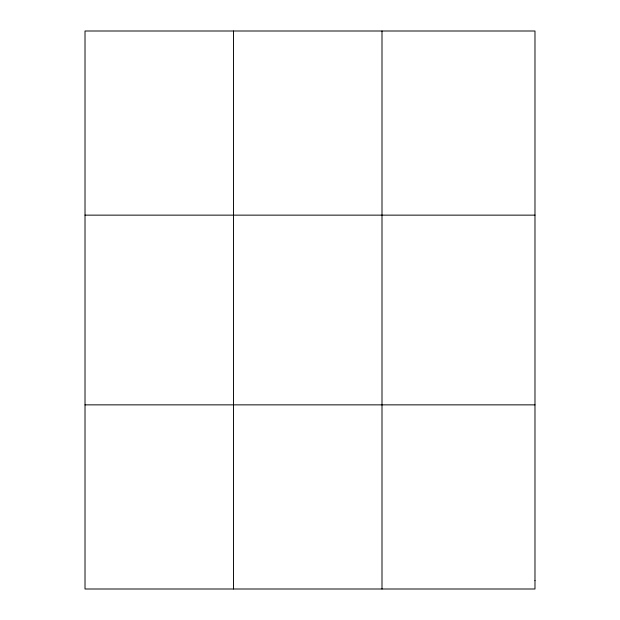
<?xml version="1.0" encoding="UTF-8"?>
<svg xmlns="http://www.w3.org/2000/svg" width="620" height="620" viewBox="0 0 620 620"><rect width="100%" height="100%" fill="white"/><g stroke="black" fill="none" stroke-linecap="round" stroke-linejoin="round"><path stroke-width="0.93" d="M233.508 31L233.508 589M381.998 31L381.998 589M85.017 215.14L534.982 215.14M85.017 404.86L534.982 404.86M534.982 580.63L534.982 589L85.017 589L85.017 31L534.982 31L534.982 580.63"/></g></svg>
